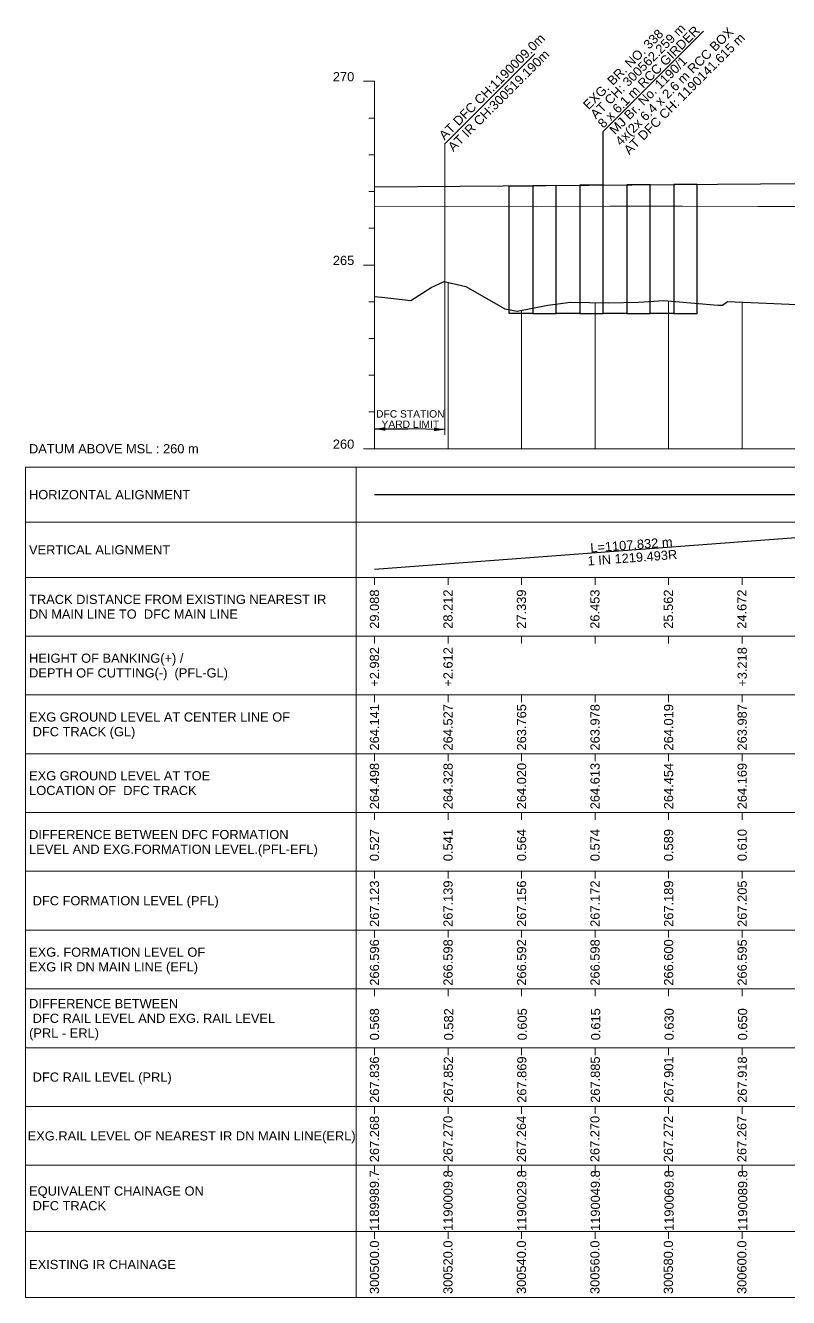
# Model space of a CAD drawing. Header units: metres. Extents: x 4905 to 19505, y -12340 to -11876.
# Drawn here: x 4905 to 5112.7, y -12231 to -11884.8 of the extents above; entities that cross this region are included whole.
import ezdxf
from ezdxf.enums import TextEntityAlignment as Align

# ---------------------------------------------------------------- set-up
doc = ezdxf.new("R2010")
doc.units = ezdxf.units.M
doc.header["$MEASUREMENT"] = 0
doc.layers.get('0').update_dxf_attribs({"lineweight": 0})
for name, color, linetype, lineweight in [('LS BRIDGE INDICATION', 10, 'Continuous', 30), ('LS CUT FILL', 10, 'Continuous', 0), ('LS DATUM', 7, 'Continuous', 0), ('LS DATUM X', 7, 'Continuous', 0), ('LS DATUM Y', 7, 'Continuous', 0), ('LS DIFF. EXG.RL & PRO. RL', 10, 'Continuous', 0), ('LS DIFF. PFL & EFL', 10, 'Continuous', 0), ('LS EXG GL', 7, 'Continuous', 0), ('LS EXG IR CH', 7, 'Continuous', 0), ('LS EXG RL', 7, 'Continuous', 0), ('LS EXG. FL', 7, 'Continuous', 0), ('LS EXG. GL', 7, 'Continuous', 0), ('LS EXG. GL AT PRO. TOE', 7, 'Continuous', 0), ('LS EXG. IR CH', 7, 'Continuous', 0), ('LS EXG. RL', 7, 'Continuous', 0), ('LS FRAME', 7, 'Continuous', 0), ('LS PFL-EFL', 10, 'Continuous', 0), ('LS PRL-ERL', 10, 'Continuous', 0), ('LS PRO FL', 10, 'Continuous', 0), ('LS PRO. CUT & FILL', 10, 'Continuous', 0), ('LS PRO. DFCC CH', 10, 'Continuous', 0), ('LS PRO. FL', 10, 'Continuous', 0), ('LS PRO. RL', 10, 'Continuous', 0), ('LS PROFILE EXG FL', 7, 'Continuous', 25), ('LS PROFILE EXG GL', 7, 'Continuous', 30), ('LS PROFILE PRO FL', 1, 'Continuous', 30), ('LS TICKS', 7, 'Continuous', 0), ('LS TRACK CENTER', 10, 'Continuous', 0), ("LS TRACK CENTER's", 10, 'Continuous', 0), ('Profile Grid', 7, 'Continuous', 0)]:
    doc.layers.add(name, color=color, linetype=linetype, lineweight=lineweight)
for name, color, linetype in [("LS BRIDGE'S", 7, 'Continuous'), ('LS HORIZONTAL ALIGNMENT', 10, 'Continuous'), ('LS VERTICAL ALIGNMENT', 10, 'Continuous'), ('STATION YARD LIMIT IN LS', 7, 'Continuous')]:
    doc.layers.add(name, color=color, linetype=linetype)
doc.styles.get("Standard").update_dxf_attribs({"font": 'arial.ttf'})
doc.styles.add('Style-Arial', font='arial.ttf')
doc.styles.add('StyleArial', font='arial.ttf')
doc.dimstyles.get("Standard").update_dxf_attribs({"dimtxt": 0.18, "dimasz": 0.18, "dimexe": 0.18, "dimexo": 0.0625, "dimgap": 0.09, "dimtad": 0, "dimtih": 1, "dimtoh": 1, "dimdec": 4, "dimzin": 0, "dimdsep": 46, "dimtxsty": 'Standard', "dimcen": 0.09, "dimadec": 0, "dimazin": 0, "dimtfac": 1, "dimtdec": 4, "dimtofl": 0, "dimtmove": 0, "dimatfit": 3, "dimfxl": 1, "dimtolj": 1, "dimtzin": 0, "dimarcsym": 0})

msp = doc.modelspace()

# ---------------------------------------------------------------- linework, layer by layer
msp.add_lwpolyline([(4905, -12005), (4995, -12005)])
at = {"layer": 'LS BRIDGE INDICATION'}
for points in [[(5036.66, -11928.47), (5043.06, -11928.42), (5043.06, -11963.23), (5036.66, -11963.23)], [(5043.06, -11963.23), (5049.46, -11963.23), (5049.46, -11928.37), (5043.06, -11928.42)], [(5049.46, -11928.37), (5055.86, -11928.31), (5055.86, -11963.23), (5049.46, -11963.23)], [(5055.86, -11963.23), (5062.26, -11963.23), (5062.26, -11928.26), (5055.86, -11928.31)], [(5062.26, -11928.26), (5068.66, -11928.21), (5068.66, -11963.23), (5062.26, -11963.23)], [(5068.66, -11963.23), (5075.06, -11963.23), (5075.06, -11928.16), (5068.66, -11928.21)], [(5075.06, -11928.16), (5081.46, -11928.1), (5081.46, -11963.23), (5075.06, -11963.23)], [(5081.46, -11963.23), (5087.86, -11963.23), (5087.86, -11928.05), (5081.46, -11928.1)]]:
    msp.add_lwpolyline(points, close=True, dxfattribs=at)
at = {"layer": "LS BRIDGE'S"}
msp.add_lwpolyline([(5062.26, -11961.11), (5062.26, -11913.63), (5089.54, -11886.35)], dxfattribs=at)
at = {"layer": 'LS DATUM X', "color": 7, "linetype": 'Continuous', "lineweight": 0}
msp.add_line((5000, -12000), (5500.19, -12000), dxfattribs=at)
at = {"layer": 'LS DATUM Y', "color": 7, "linetype": 'Continuous', "lineweight": 0}
for p, q in [((4997, -11900), (5000, -11900)), ((4997, -11900), (5000, -11900)), ((5000, -12000), (5000, -11900)), ((4998.5, -11910), (5000, -11910)), ((4998.5, -11920), (5000, -11920)), ((4998.5, -11930), (5000, -11930)), ((4998.5, -11940), (5000, -11940)), ((4997, -11950), (5000, -11950)), ((4998.5, -11960), (5000, -11960)), ((4998.5, -11970), (5000, -11970)), ((4998.5, -11980), (5000, -11980)), ((4998.5, -11990), (5000, -11990)), ((4997, -12000), (5000, -12000))]:
    msp.add_line(p, q, dxfattribs=at)
at = {"layer": 'LS FRAME'}
for points in [[(4995, -12231), (4905, -12231), (4905, -12005)], [(4995, -12020), (4905, -12020)], [(4995, -12035), (4905, -12035)], [(4995, -12051), (4905, -12051)], [(4905, -12051), (4995, -12051)], [(4995, -12067), (4905, -12067)], [(4905, -12067), (4995, -12067)], [(4995, -12083), (4905, -12083)], [(4905, -12083), (4995, -12083)], [(4995, -12099), (4905, -12099)], [(4995, -12115), (4905, -12115)], [(4905, -12115), (4995, -12115)], [(4995, -12131), (4905, -12131)], [(4905, -12131), (4995, -12131)], [(4995, -12147), (4905, -12147)], [(4905, -12147), (4995, -12147)], [(4995, -12163), (4905, -12163)], [(4905, -12163), (4995, -12163)], [(4995, -12179), (4905, -12179)], [(4995, -12195), (4905, -12195)], [(4995, -12213), (4905, -12213)]]:
    msp.add_lwpolyline(points, dxfattribs=at)
at = {"layer": 'LS FRAME', "color": 7, "linetype": 'Continuous', "lineweight": 0, "flags": 128}
for points in [[(4995, -12020), (5505.19, -12020), (5505.19, -12005), (4995, -12005), (4995, -12020)], [(4995, -12035), (5505.19, -12035), (5505.19, -12020), (4995, -12020), (4995, -12035)], [(4995, -12051), (5505.19, -12051), (5505.19, -12035), (4995, -12035), (4995, -12051)], [(4995, -12067), (5505.19, -12067), (5505.19, -12051), (4995, -12051), (4995, -12067)], [(4995, -12083), (5505.19, -12083), (5505.19, -12067), (4995, -12067), (4995, -12083)], [(4995, -12099), (5505.19, -12099), (5505.19, -12083), (4995, -12083), (4995, -12099)], [(4995, -12115), (5505.19, -12115), (5505.19, -12099), (4995, -12099), (4995, -12115)], [(4995, -12131), (5505.19, -12131), (5505.19, -12115), (4995, -12115), (4995, -12131)], [(4995, -12147), (5505.19, -12147), (5505.19, -12131), (4995, -12131), (4995, -12147)], [(4995, -12163), (5505.19, -12163), (5505.19, -12147), (4995, -12147), (4995, -12163)], [(4995, -12179), (5505.19, -12179), (5505.19, -12163), (4995, -12163), (4995, -12179)], [(4995, -12195), (5505.19, -12195), (5505.19, -12179), (4995, -12179), (4995, -12195)], [(4995, -12213), (5505.19, -12213), (5505.19, -12195), (4995, -12195), (4995, -12213)], [(4995, -12231), (5505.19, -12231), (5505.19, -12213), (4995, -12213), (4995, -12231)]]:
    msp.add_lwpolyline(points, close=True, dxfattribs=at)
at = {"layer": 'LS HORIZONTAL ALIGNMENT', "flags": 128}
msp.add_lwpolyline([(5000, -12012.5), (5288.78, -12012.5), (5288.78, -12012.5), (5328.78, -12007.45), (5328.78, -12007.45), (5445.28, -12007), (5445.28, -12007), (5485.28, -12012.5), (5485.28, -12012.5), (5500.19, -12012.5)], dxfattribs=at)
at = {"layer": 'LS PROFILE EXG FL', "lineweight": 0}
msp.add_lwpolyline([(5000, -11934.04), (5018.12, -11934.02), (5044.14, -11934.1), (5064.03, -11934), (5083.84, -11934.01), (5104.42, -11934.06), (5125.07, -11934.11)], dxfattribs=at)
at = {"layer": 'LS PROFILE EXG GL', "flags": 128}
msp.add_lwpolyline([(5000, -11958.59), (5002.82, -11958.84), (5009.86, -11959.63), (5015.43, -11956.09), (5018.97, -11954.47), (5024.84, -11955.89), (5035.48, -11961.89), (5038.86, -11962.58), (5047.18, -11960.95), (5053.36, -11960.13), (5063.71, -11960.27), (5071.96, -11960.1), (5078.73, -11959.7), (5093.49, -11960.9), (5094.77, -11960.96), (5096.11, -11959.96), (5119.22, -11960.95)], dxfattribs=at)
at = {"layer": 'LS PROFILE PRO FL', "flags": 128}
msp.add_lwpolyline([(5000, -11928.77), (5140.12, -11927.62)], dxfattribs=at)
at = {"layer": 'LS TICKS', "color": 7, "linetype": 'Continuous', "lineweight": 0, "flags": 128}
for points in [[(5000, -12037), (5000, -12035)], [(5020.02, -12037), (5020.02, -12035)], [(5040.04, -12037), (5040.04, -12035)], [(5060.04, -12037), (5060.04, -12035)], [(5080.06, -12037), (5080.06, -12035)], [(5100.08, -12037), (5100.08, -12035)], [(5000, -12053), (5000, -12051)], [(5020.02, -12053), (5020.02, -12051)], [(5040.04, -12053), (5040.04, -12051)], [(5060.04, -12053), (5060.04, -12051)], [(5080.06, -12053), (5080.06, -12051)], [(5100.08, -12053), (5100.08, -12051)], [(5000, -12069), (5000, -12067)], [(5020.02, -12069), (5020.02, -12067)], [(5040.04, -12069), (5040.04, -12067)], [(5060.04, -12069), (5060.04, -12067)], [(5080.06, -12069), (5080.06, -12067)], [(5100.08, -12069), (5100.08, -12067)], [(5000, -12085), (5000, -12083)], [(5020.02, -12085), (5020.02, -12083)], [(5040.04, -12085), (5040.04, -12083)], [(5060.04, -12085), (5060.04, -12083)], [(5080.06, -12085), (5080.06, -12083)], [(5100.08, -12085), (5100.08, -12083)], [(5000, -12101), (5000, -12099)], [(5020.02, -12101), (5020.02, -12099)], [(5040.04, -12101), (5040.04, -12099)], [(5060.04, -12101), (5060.04, -12099)], [(5080.06, -12101), (5080.06, -12099)], [(5100.08, -12101), (5100.08, -12099)], [(5000, -12117), (5000, -12115)], [(5020.02, -12117), (5020.02, -12115)], [(5040.04, -12117), (5040.04, -12115)], [(5060.04, -12117), (5060.04, -12115)], [(5080.06, -12117), (5080.06, -12115)], [(5100.08, -12117), (5100.08, -12115)], [(5000, -12133), (5000, -12131)], [(5020.02, -12133), (5020.02, -12131)], [(5040.04, -12133), (5040.04, -12131)], [(5060.04, -12133), (5060.04, -12131)], [(5080.06, -12133), (5080.06, -12131)], [(5100.08, -12133), (5100.08, -12131)], [(5000, -12149), (5000, -12147)], [(5020.02, -12149), (5020.02, -12147)], [(5040.04, -12149), (5040.04, -12147)], [(5060.04, -12149), (5060.04, -12147)], [(5080.06, -12149), (5080.06, -12147)], [(5100.08, -12149), (5100.08, -12147)], [(5000, -12165), (5000, -12163)], [(5020.02, -12165), (5020.02, -12163)], [(5040.04, -12165), (5040.04, -12163)], [(5060.04, -12165), (5060.04, -12163)], [(5080.06, -12165), (5080.06, -12163)], [(5100.08, -12165), (5100.08, -12163)], [(5000, -12181), (5000, -12179)], [(5020.02, -12181), (5020.02, -12179)], [(5040.04, -12181), (5040.04, -12179)], [(5060.04, -12181), (5060.04, -12179)], [(5080.06, -12181), (5080.06, -12179)], [(5100.08, -12181), (5100.08, -12179)], [(5000, -12197), (5000, -12195)], [(5020.02, -12197), (5020.02, -12195)], [(5040.04, -12197), (5040.04, -12195)], [(5060.04, -12197), (5060.04, -12195)], [(5080.06, -12197), (5080.06, -12195)], [(5100.08, -12197), (5100.08, -12195)], [(5000, -12215), (5000, -12213)], [(5020.02, -12215), (5020.02, -12213)], [(5040.04, -12215), (5040.04, -12213)], [(5060.04, -12215), (5060.04, -12213)], [(5080.06, -12215), (5080.06, -12213)], [(5100.08, -12215), (5100.08, -12213)]]:
    msp.add_lwpolyline(points, dxfattribs=at)
at = {"layer": 'LS VERTICAL ALIGNMENT', "flags": 128}
msp.add_lwpolyline([(5000, -12032.75), (5140.12, -12022.25)], dxfattribs=at)
at = {"layer": 'Profile Grid', "flags": 128}
for points in [[(5020.02, -12000), (5020.02, -11954.73)], [(5060.04, -12000), (5060.04, -11960.22)], [(5080.06, -12000), (5080.06, -11959.81)], [(5100.08, -12000), (5100.08, -11960.13)], [(5040.04, -12000), (5040.04, -11962.35)], [(5000, -12000), (5000, -11969.87)]]:
    msp.add_lwpolyline(points, dxfattribs=at)
at = {"layer": 'STATION YARD LIMIT IN LS', "color": 10, "lineweight": 15}
msp.add_lwpolyline([(5019.19, -11996.25), (5019.19, -11917), (5043.63, -11892.55)], dxfattribs=at)

# ---------------------------------------------------------------- texts
at = {"layer": "LS BRIDGE'S"}
for s, p in [('AT CH: 300562.259 m', (5060.28, -11910.42)), ('EXG. BR. NO. 338', (5058.28, -11907.92)), ('8 x 6.1 m RCC GIRDER', (5062.28, -11912.92))]:
    msp.add_text(s, height=2.5, rotation=45, dxfattribs=at).set_placement(p)
at = {"layer": "LS BRIDGE'S", "color": 10}
for s, p in [('4x(2x 6.4 x 2.6 m RCC BOX', (5067.06, -11917.73)), ('AT DFC CH: 1190141.615 m', (5069.36, -11920.13)), (' MJ Br. No. 1190/1', (5064.76, -11915.33))]:
    msp.add_text(s, height=2.5, rotation=45, dxfattribs=at).set_placement(p)
at = {"layer": 'LS CUT FILL', "style": 'Style-Arial'}
for s, p in [('+2.982', (5000, -12054)), ('+2.612', (5020.02, -12054)), ('+3.218', (5100.08, -12054))]:
    msp.add_text(s, height=2.5, rotation=90, dxfattribs=at).set_placement(p, align=Align.MIDDLE_RIGHT)
at = {"layer": 'LS DATUM', "color": 7, "style": 'StyleArial'}
msp.add_text('DATUM ABOVE MSL : 260 m', height=2.5, rotation=0, dxfattribs=at).set_placement((4905.97, -12000), align=Align.MIDDLE_LEFT)
at = {"layer": 'LS DATUM Y', "color": 7, "lineweight": 0, "style": 'Style-Arial'}
for s, p in [('270', (4994.5, -11900)), ('270', (4994.5, -11900)), ('265', (4994.5, -11950)), ('260', (4994.5, -12000))]:
    msp.add_text(s, height=2.5, dxfattribs=at).set_placement(p, align=Align.RIGHT)
at = {"layer": 'LS DIFF. EXG.RL & PRO. RL', "color": 10, "style": 'StyleArial'}
for s, p in [('DIFFERENCE BETWEEN ', (4906, -12151)), (' DFC RAIL LEVEL AND EXG. RAIL LEVEL ', (4906, -12155)), ('(PRL - ERL)', (4906, -12159))]:
    msp.add_text(s, height=2.5, rotation=0, dxfattribs=at).set_placement(p, align=Align.MIDDLE_LEFT)
at = {"layer": 'LS DIFF. PFL & EFL', "color": 10, "style": 'StyleArial'}
for s, p in [('DIFFERENCE BETWEEN DFC FORMATION ', (4906, -12105)), ('LEVEL AND EXG.FORMATION LEVEL.(PFL-EFL)', (4906, -12109))]:
    msp.add_text(s, height=2.5, rotation=0, dxfattribs=at).set_placement(p, align=Align.MIDDLE_LEFT)
at = {"layer": 'LS EXG GL', "style": 'Style-Arial'}
for s, p in [('264.141', (5000, -12069.5)), ('264.527', (5020.02, -12069.5)), ('263.765', (5040.04, -12069.5)), ('263.978', (5060.04, -12069.5)), ('264.019', (5080.06, -12069.5)), ('263.987', (5100.08, -12069.5))]:
    msp.add_text(s, height=2.5, rotation=90, dxfattribs=at).set_placement(p, align=Align.MIDDLE_RIGHT)
at = {"layer": 'LS EXG IR CH', "lineweight": 0, "style": 'Style-Arial'}
for s, p in [('300500.0', (5000, -12215.47)), ('300520.0', (5020, -12215.47)), ('300540.0', (5040, -12215.47)), ('300560.0', (5060, -12215.47)), ('300580.0', (5080, -12215.47)), ('300600.0', (5100, -12215.47))]:
    msp.add_text(s, height=2.5, rotation=90, dxfattribs=at).set_placement(p, align=Align.MIDDLE_RIGHT)
at = {"layer": 'LS EXG RL', "style": 'Style-Arial'}
for s, p in [('267.268', (5000, -12181.54)), ('267.270', (5020, -12181.54)), ('267.264', (5040, -12181.54)), ('267.270', (5060, -12181.54)), ('267.272', (5080, -12181.54)), ('267.267', (5100, -12181.54))]:
    msp.add_text(s, height=2.5, rotation=90, dxfattribs=at).set_placement(p, align=Align.MIDDLE_RIGHT)
at = {"layer": 'LS EXG. FL'}
for s, p in [('266.596', (5000, -12133.5)), ('266.598', (5020.02, -12133.5)), ('266.592', (5040.04, -12133.5)), ('266.598', (5060.04, -12133.5)), ('266.600', (5080.06, -12133.5)), ('266.595', (5100.08, -12133.5))]:
    msp.add_text(s, height=2.5, rotation=90, dxfattribs=at).set_placement(p, align=Align.MIDDLE_RIGHT)
at = {"layer": 'LS EXG. FL', "style": 'StyleArial'}
for s, p in [('EXG. FORMATION LEVEL OF', (4906, -12137)), ('EXG IR DN MAIN LINE (EFL)', (4906, -12141))]:
    msp.add_text(s, height=2.5, rotation=0, dxfattribs=at).set_placement(p, align=Align.MIDDLE_LEFT)
at = {"layer": 'LS EXG. GL', "color": 7, "style": 'StyleArial'}
for s, p in [('EXG GROUND LEVEL AT CENTER LINE OF ', (4906, -12073)), (' DFC TRACK (GL)', (4906, -12077))]:
    msp.add_text(s, height=2.5, rotation=0, dxfattribs=at).set_placement(p, align=Align.MIDDLE_LEFT)
at = {"layer": 'LS EXG. GL AT PRO. TOE'}
for s, p in [('264.454', (5080.06, -12085.5)), ('264.498', (5000, -12085.5)), ('264.328', (5020.02, -12085.5)), ('264.020', (5040.04, -12085.5)), ('264.613', (5060.04, -12085.5)), ('264.169', (5100.08, -12085.5))]:
    msp.add_text(s, height=2.5, rotation=90, dxfattribs=at).set_placement(p, align=Align.MIDDLE_RIGHT)
at = {"layer": 'LS EXG. GL AT PRO. TOE', "color": 7, "style": 'StyleArial'}
for s, p in [('EXG GROUND LEVEL AT TOE', (4906, -12089)), ('LOCATION OF  DFC TRACK', (4906, -12093))]:
    msp.add_text(s, height=2.5, rotation=0, dxfattribs=at).set_placement(p, align=Align.MIDDLE_LEFT)
at = {"layer": 'LS EXG. IR CH', "style": 'StyleArial'}
msp.add_text('EXISTING IR CHAINAGE', height=2.5, rotation=0, dxfattribs=at).set_placement((4906, -12222), align=Align.MIDDLE_LEFT)
at = {"layer": 'LS EXG. RL', "style": 'StyleArial'}
msp.add_text('EXG.RAIL LEVEL OF NEAREST IR DN MAIN LINE(ERL)', height=2.5, rotation=0, dxfattribs=at).set_placement((4905.61, -12187), align=Align.MIDDLE_LEFT)
at = {"layer": 'LS HORIZONTAL ALIGNMENT', "style": 'StyleArial'}
msp.add_text('HORIZONTAL ALIGNMENT', height=2.5, rotation=0, dxfattribs=at).set_placement((4905.97, -12012.5), align=Align.MIDDLE_LEFT)
at = {"layer": 'LS PFL-EFL'}
for s, p in [('0.527', (5000, -12103.5)), ('0.541', (5020.02, -12103.5)), ('0.564', (5040.04, -12103.5)), ('0.574', (5060.04, -12103.5)), ('0.589', (5080.06, -12103.5)), ('0.610', (5100.08, -12103.5))]:
    msp.add_text(s, height=2.5, rotation=90, dxfattribs=at).set_placement(p, align=Align.MIDDLE_RIGHT)
at = {"layer": 'LS PRL-ERL'}
for s, p in [('0.568', (5001.25, -12161)), ('0.582', (5021.45, -12161)), ('0.605', (5041.45, -12161)), ('0.615', (5061.45, -12161)), ('0.630', (5081.45, -12161)), ('0.650', (5101.45, -12161))]:
    msp.add_text(s, height=2.5, rotation=90, dxfattribs=at).set_placement(p)
at = {"layer": 'LS PRO FL', "style": 'Style-Arial'}
for s, p in [('267.123', (5000, -12117.5)), ('267.139', (5020.02, -12117.5)), ('267.156', (5040.04, -12117.5)), ('267.172', (5060.04, -12117.5)), ('267.189', (5080.06, -12117.5)), ('267.205', (5100.08, -12117.5))]:
    msp.add_text(s, height=2.5, rotation=90, dxfattribs=at).set_placement(p, align=Align.MIDDLE_RIGHT)
at = {"layer": 'LS PRO. CUT & FILL', "color": 10, "style": 'StyleArial'}
for s, p in [('HEIGHT OF BANKING(+) /', (4906, -12057)), ('DEPTH OF CUTTING(-)  (PFL-GL)', (4906, -12061))]:
    msp.add_text(s, height=2.5, rotation=0, dxfattribs=at).set_placement(p, align=Align.MIDDLE_LEFT)
at = {"layer": 'LS PRO. DFCC CH'}
for s, p in [('1189989.7', (5001.23, -12212.87)), ('1190009.8', (5021.28, -12212.87)), ('1190029.8', (5041.33, -12212.87)), ('1190049.8', (5061.38, -12212.87)), ('1190069.8', (5081.43, -12212.87)), ('1190089.8', (5101.48, -12212.87))]:
    msp.add_text(s, height=2.5, rotation=90, dxfattribs=at).set_placement(p)
at = {"layer": 'LS PRO. DFCC CH', "color": 10, "style": 'Style-Arial'}
for s, p in [('EQUIVALENT CHAINAGE ON ', (4906, -12202)), (' DFC TRACK', (4906, -12206))]:
    msp.add_text(s, height=2.5, rotation=0, dxfattribs=at).set_placement(p, align=Align.MIDDLE_LEFT)
at = {"layer": 'LS PRO. FL', "color": 10, "style": 'StyleArial'}
msp.add_text(' DFC FORMATION LEVEL (PFL) ', height=2.5, rotation=0, dxfattribs=at).set_placement((4906, -12123), align=Align.MIDDLE_LEFT)
at = {"layer": 'LS PRO. RL'}
for s, p in [('267.836', (5001.25, -12178)), ('267.852', (5021.35, -12178)), ('267.869', (5041.35, -12178)), ('267.885', (5061.35, -12178)), ('267.901', (5081.35, -12178)), ('267.918', (5101.35, -12178))]:
    msp.add_text(s, height=2.5, rotation=90, dxfattribs=at).set_placement(p)
at = {"layer": 'LS PRO. RL', "color": 10, "style": 'StyleArial'}
msp.add_text(' DFC RAIL LEVEL (PRL)', height=2.5, rotation=0, dxfattribs=at).set_placement((4906, -12171), align=Align.MIDDLE_LEFT)
at = {"layer": 'LS TRACK CENTER'}
for s, p in [('29.088 ', (5001.25, -12049)), ('28.212 ', (5021.25, -12049)), ('27.339 ', (5041.25, -12049)), ('26.453 ', (5061.25, -12049)), ('25.562 ', (5081.25, -12049)), ('24.672 ', (5101.25, -12049))]:
    msp.add_text(s, height=2.5, rotation=90, dxfattribs=at).set_placement(p)
at = {"layer": "LS TRACK CENTER's", "color": 10, "style": 'StyleArial'}
for s, p in [('TRACK DISTANCE FROM EXISTING NEAREST IR ', (4906, -12041)), ('DN MAIN LINE TO  DFC MAIN LINE', (4906, -12045))]:
    msp.add_text(s, height=2.5, rotation=0, dxfattribs=at).set_placement(p, align=Align.MIDDLE_LEFT)
at = {"layer": 'LS VERTICAL ALIGNMENT', "style": 'StyleArial'}
msp.add_text('VERTICAL ALIGNMENT', height=2.5, rotation=0, dxfattribs=at).set_placement((4905.97, -12027.5), align=Align.MIDDLE_LEFT)
at = {"layer": 'LS VERTICAL ALIGNMENT', "insert": (5070.06, -12027.92), "char_height": 2.5, "attachment_point": 5, "rotation": 4.2856, "line_spacing_factor": 0.84, "style": 'Style-Arial'}
msp.add_mtext('L=1107.832 m\\P1 IN 1219.493R', dxfattribs=at)
at = {"layer": 'STATION YARD LIMIT IN LS', "color": 10, "lineweight": 15, "style": 'StyleArial'}
msp.add_text('AT DFC CH:1190009.0m', height=2.5, rotation=45, dxfattribs=at).set_placement((5019.05, -11916.14))
at = {"layer": 'STATION YARD LIMIT IN LS', "lineweight": 15, "style": 'StyleArial'}
msp.add_text('AT IR CH:300519.190m', height=2.5, rotation=45, dxfattribs=at).set_placement((5021.49, -11919.29))
at = {"layer": 'STATION YARD LIMIT IN LS', "color": 10, "lineweight": 15, "insert": (5009.76, -11991.92), "char_height": 2, "width": 20.3914, "attachment_point": 5, "rotation": 0, "line_spacing_factor": 0.84, "style": 'Style-Arial'}
msp.add_mtext('DFC STATION YARD LIMIT', dxfattribs=at)

# ---------------------------------------------------------------- leaders
at = {"layer": 'STATION YARD LIMIT IN LS', "color": 10, "lineweight": 15}
for points in [[(5000, -11994.62), (5009.09, -11994.62)], [(5019.19, -11994.78), (5009.09, -11994.62)]]:
    msp.add_leader(points, dimstyle='Standard', override={"dimasz": 3}, dxfattribs=at)

doc.saveas('drawing.dxf')
